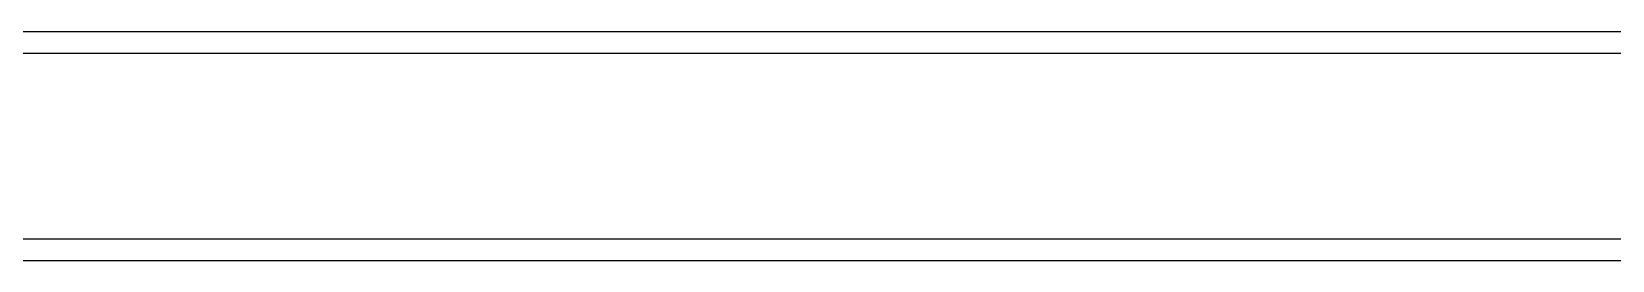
# Model space of a CAD drawing. Header units: millimetres. Extents: x -1175 to 655, y -895 to 720.
# Drawn here: x -333.1 to -222.6, y -192.2 to -176.2 of the extents above; entities that cross this region are included whole.
import ezdxf

# ---------------------------------------------------------------- set-up
doc = ezdxf.new("R2010")
doc.units = ezdxf.units.MM
doc.layers.add('HIDDEN', color=8, linetype='Continuous')
doc.layers.add('VISIBLE', color=7, linetype='Continuous')

msp = doc.modelspace()

# ---------------------------------------------------------------- linework, layer by layer
at = {"layer": 'HIDDEN'}
for points in [[(-495, -176.2), (-64, -176.2)], [(-495, -177.7), (-64, -177.7)], [(-495, -177.7), (-64, -177.7)], [(-495, -190.7), (-64, -190.7)], [(-495, -190.7), (-64, -190.7)], [(-495, -192.2), (-64, -192.2)]]:
    msp.add_lwpolyline(points, dxfattribs=at)
at = {"layer": 'VISIBLE'}
for points in [[(-495, -176.2), (-64, -176.2)], [(-495, -192.2), (-64, -192.2)]]:
    msp.add_lwpolyline(points, dxfattribs=at)

doc.saveas('drawing.dxf')
